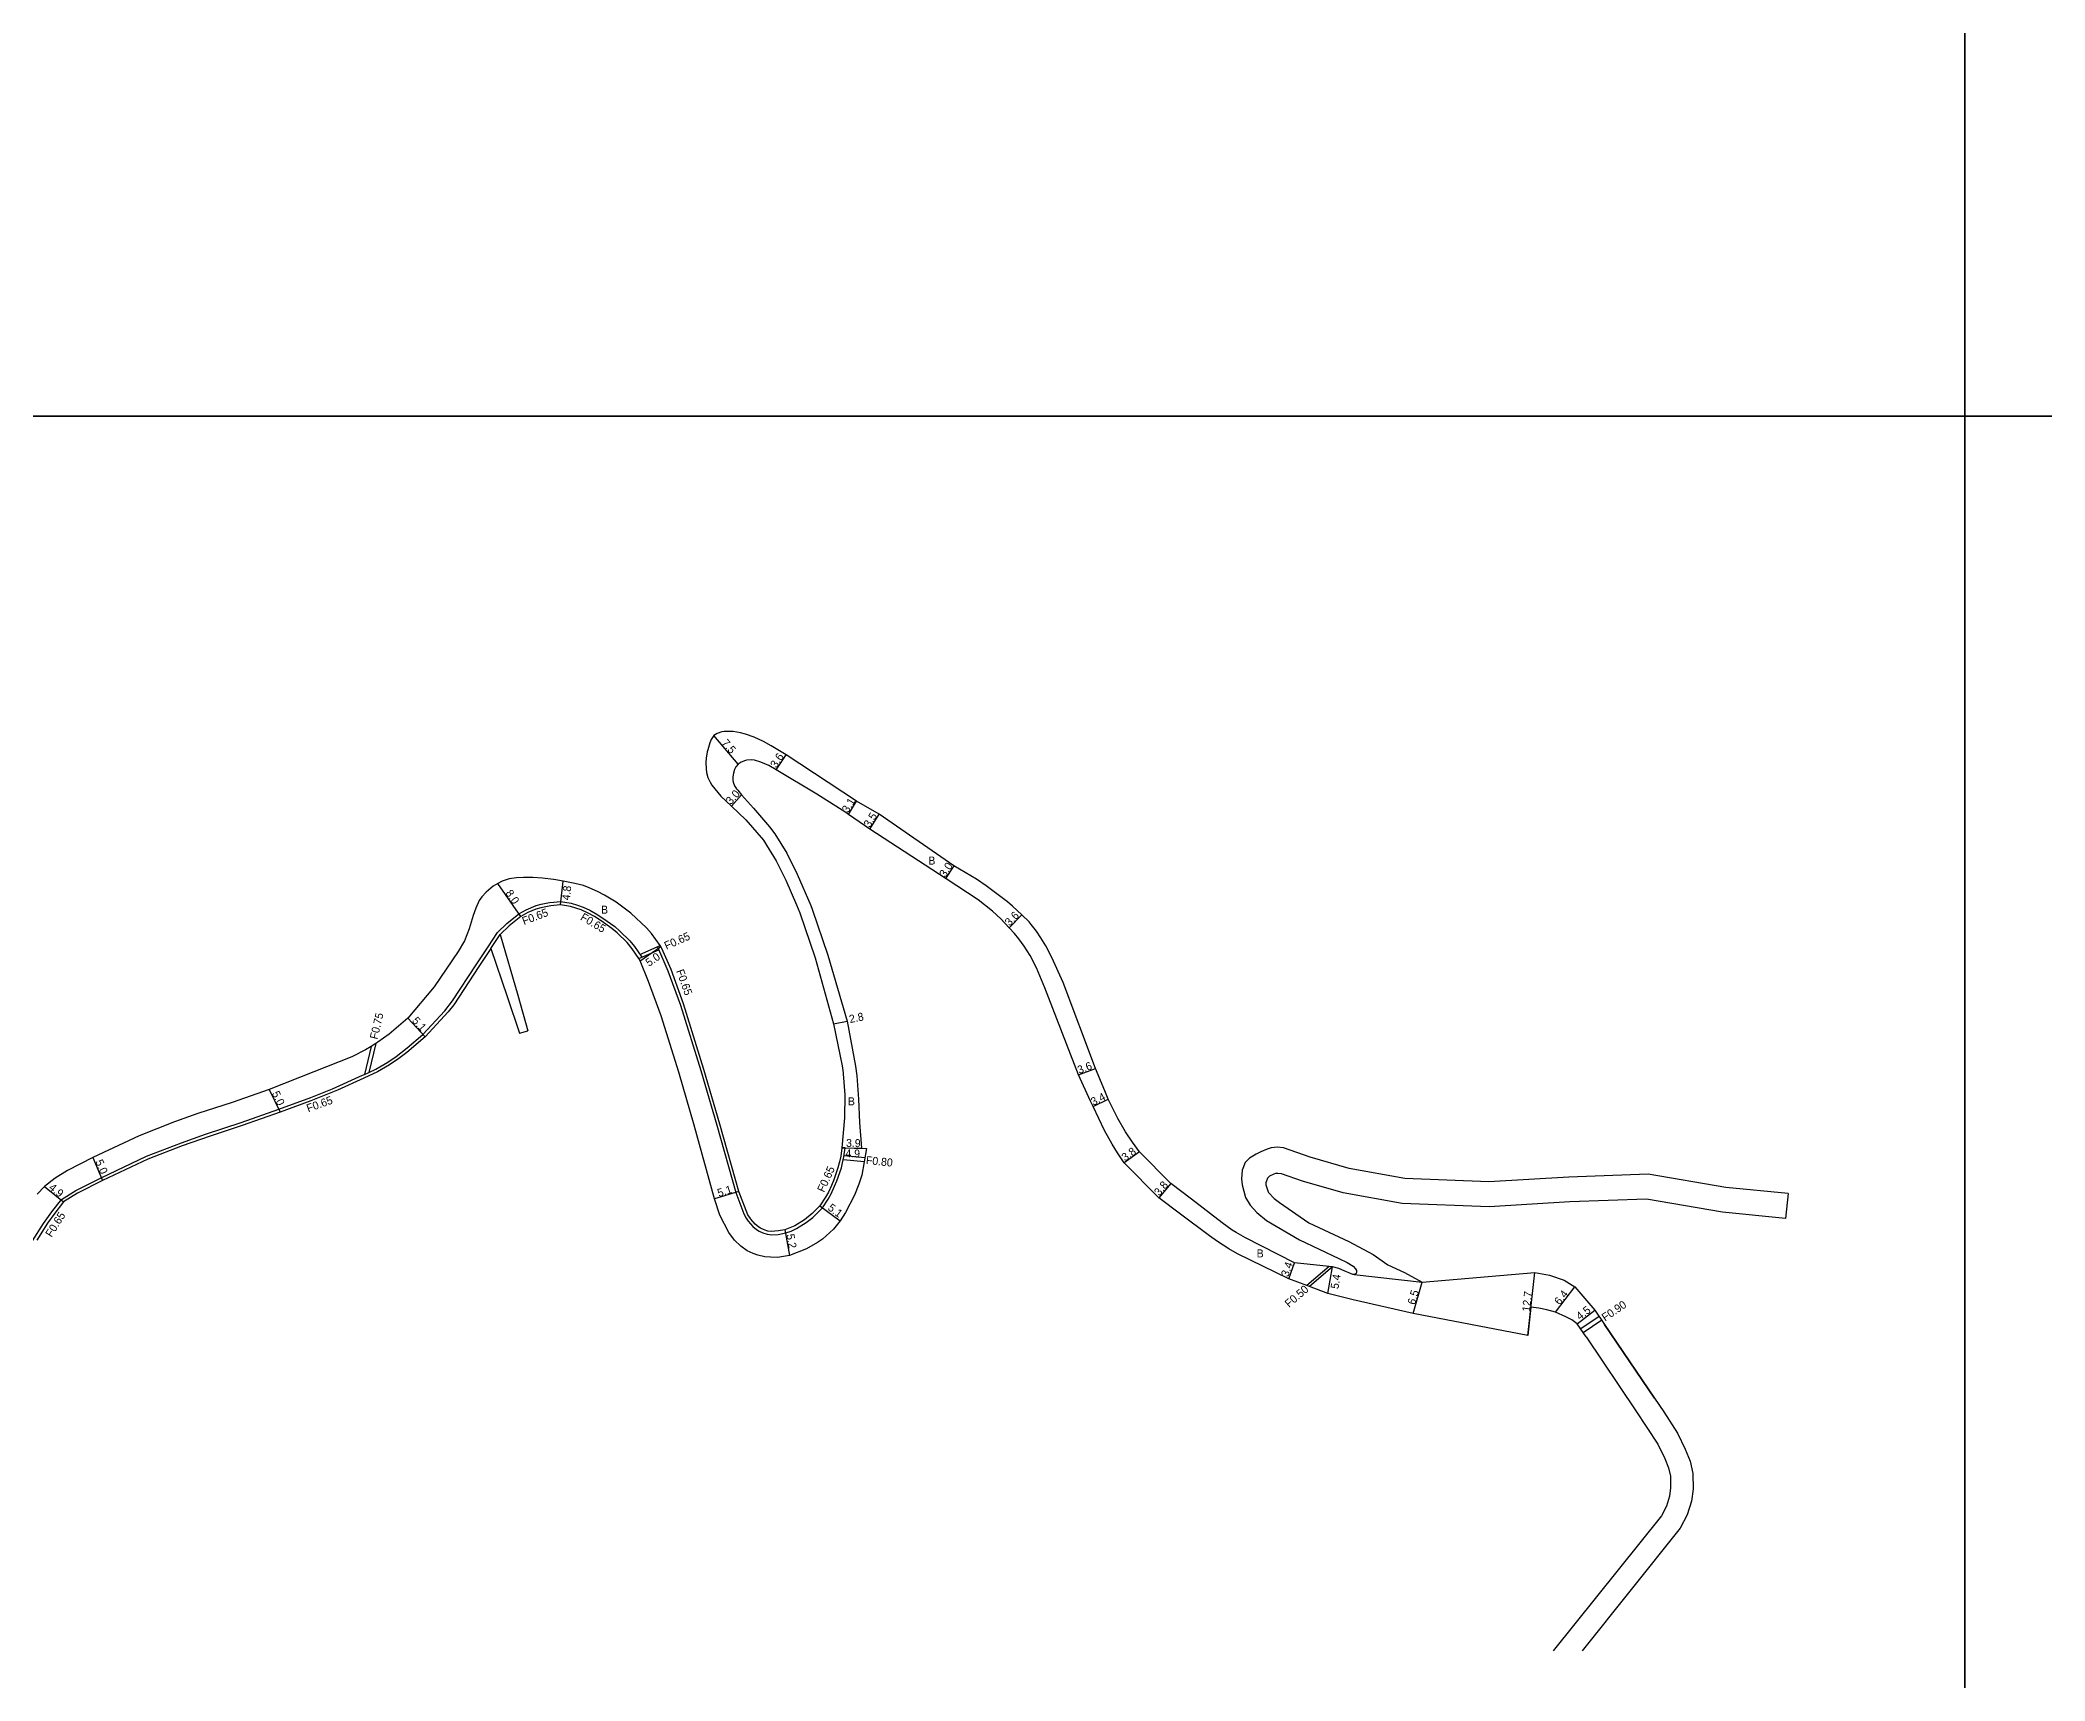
# Model space of a CAD drawing. Header units: metres. Extents: x -12000 to -10400, y -89400 to -87000.
# Drawn here: x -11584.9 to -11184, y -87852.8 to -87524.8 of the extents above; entities that cross this region are included whole.
import ezdxf

# ---------------------------------------------------------------- set-up
doc = ezdxf.new("R2010")
doc.units = ezdxf.units.M
doc.header["$LTSCALE"] = 2.5
for name, color, linetype in [('側溝・桝', 7, 'Continuous'), ('図郭', 7, 'Continuous'), ('幅員', 7, 'Continuous'), ('舗装', 7, 'Continuous'), ('道路', 7, 'Continuous')]:
    doc.layers.add(name, color=color, linetype=linetype)
doc.styles.get("Standard").update_dxf_attribs({"font": ''})
doc.styles.get('Standard').set_extended_font_data('@MS PGothic')

msp = doc.modelspace()

# ---------------------------------------------------------------- linework, layer by layer
at = {"layer": '側溝・桝'}
for points in [[(-11586.43, -87764.83), (-11584.24, -87761.37), (-11582.59, -87759.03), (-11580.68, -87756.57), (-11577.8, -87754.76), (-11572.71, -87752.22), (-11563.66, -87747.95), (-11556.68, -87745.22), (-11551.85, -87743.49), (-11544.74, -87741.2), (-11537.19, -87738.49), (-11530.77, -87736.16), (-11526.45, -87734.44), (-11520.44, -87731.74), (-11520.07, -87731.57), (-11519.2, -87731.17), (-11517.78, -87730.51), (-11515.39, -87729.13), (-11513.73, -87727.97), (-11511.51, -87726.24), (-11508.39, -87723.61), (-11504.01, -87718.88), (-11502.48, -87716.89), (-11497.72, -87709.64), (-11495.35, -87706.06), (-11493.45, -87703.19), (-11491.59, -87701.39), (-11489.2, -87699.44), (-11487.76, -87698.65), (-11485.76, -87697.83), (-11484.73, -87697.54), (-11483.08, -87697.22), (-11482.23, -87697.15)], [(-11482.23, -87697.15), (-11480.86, -87697.03), (-11478.74, -87697.36), (-11477.46, -87697.73), (-11476.33, -87698.15), (-11474.97, -87698.77), (-11473.75, -87699.44), (-11472.37, -87700.33), (-11470.03, -87702.02), (-11468.97, -87702.93), (-11466.98, -87704.88), (-11466.05, -87706.01), (-11464.6, -87708.15)], [(-11494.81, -87706.42), (-11492.95, -87703.61)], [(-11464.97, -87707.6), (-11460.93, -87705.82)], [(-11465.2, -87708.42), (-11461.22, -87706.66)], [(-11461.48, -87706.07), (-11459.37, -87710.85), (-11456.88, -87717.7), (-11452.82, -87730.76), (-11449.6, -87741.7), (-11445.83, -87755.17), (-11444.17, -87759.43), (-11443.71, -87760.31), (-11443.32, -87760.91), (-11442.38, -87761.97), (-11441.7, -87762.55), (-11441.13, -87762.91), (-11440.42, -87763.25), (-11439.54, -87763.53), (-11438.6, -87763.62), (-11437.34, -87763.55), (-11435.82, -87763.27), (-11434.75, -87762.88), (-11433.66, -87762.37), (-11431.75, -87761.21), (-11430.38, -87760.16), (-11428.48, -87758.27), (-11427.32, -87756.49), (-11426.74, -87755.48), (-11426.04, -87753.93), (-11425.58, -87752.84), (-11424.7, -87750.22), (-11424.44, -87749.26), (-11424.19, -87748.02), (-11423.92, -87746.27), (-11424.58, -87746.25)], [(-11518.73, -87725.97), (-11520.07, -87731.57)], [(-11517.83, -87725.41), (-11519.2, -87731.17)], [(-11424.3, -87748.57), (-11420.15, -87749)], [(-11424.16, -87747.78), (-11420.01, -87748.21)], [(-11327.17, -87769.96), (-11331.62, -87773.77)], [(-11326.49, -87770.03), (-11331.08, -87773.97)], [(-11273.12, -87779.98), (-11276.81, -87782.46)], [(-11272.61, -87780.73), (-11276.31, -87783.21)]]:
    msp.add_lwpolyline(points, dxfattribs=at)
at = {"layer": '図郭'}
for points in [[(-12000, -87600), (-11200, -87600), (-11200, -87000), (-12000, -87000)], [(-11200, -87600), (-10400, -87600), (-10400, -87000), (-11200, -87000)], [(-12000, -88200), (-11200, -88200), (-11200, -87600), (-12000, -87600)], [(-11200, -88200), (-10400, -88200), (-10400, -87600), (-11200, -87600)]]:
    msp.add_lwpolyline(points, close=True, dxfattribs=at)
at = {"layer": '幅員'}
for points in [[(-11445.32, -87669.52), (-11450.22, -87663.84)], [(-11437.75, -87670.67), (-11435.76, -87667.67)], [(-11444.66, -87675.7), (-11446.64, -87677.96)], [(-11423.3, -87679.6), (-11421.67, -87676.97)], [(-11419, -87682.53), (-11417.14, -87679.57)], [(-11402.18, -87689.88), (-11403.84, -87692.39)], [(-11488.83, -87699.98), (-11493.42, -87693.43)], [(-11480.89, -87697.69), (-11480.34, -87692.92)], [(-11391.12, -87702.24), (-11388.6, -87699.67)], [(-11464.91, -87708.84), (-11460.79, -87706.01)], [(-11507.95, -87724.08), (-11511.39, -87720.32)], [(-11426.28, -87721.47), (-11423.53, -87720.9)], [(-11377.27, -87731.67), (-11373.9, -87730.39)], [(-11539.12, -87734.59), (-11536.96, -87739.1)], [(-11374.35, -87738.01), (-11371.31, -87736.49)], [(-11574.39, -87748.21), (-11572.43, -87752.81)], [(-11424.58, -87746.25), (-11419.68, -87746.36)], [(-11424.58, -87746.25), (-11420.68, -87746.34)], [(-11365.05, -87747.06), (-11368.14, -87749.27)], [(-11584.05, -87753.99), (-11580.23, -87757.06)], [(-11358.78, -87753.35), (-11361.2, -87756.28)], [(-11445.21, -87754.97), (-11450.08, -87756.48)], [(-11428.99, -87757.86), (-11424.92, -87760.86)], [(-11435.99, -87762.65), (-11435.06, -87767.76)], [(-11335.2, -87772.42), (-11334.07, -87769.21)], [(-11327.43, -87775.35), (-11326.49, -87770.03)], [(-11310.36, -87779.34), (-11308.53, -87773.1)], [(-11287.44, -87783.8), (-11285.99, -87771.19)], [(-11281.9, -87779.13), (-11277.99, -87774.06)], [(-11277.51, -87781.42), (-11273.98, -87778.71)]]:
    msp.add_lwpolyline(points, dxfattribs=at)
at = {"layer": '舗装'}
for points in [[(-11494.81, -87706.42), (-11492.95, -87703.61)], [(-11322.14, -87771.58), (-11308.53, -87773.1)]]:
    msp.add_lwpolyline(points, dxfattribs=at)
at = {"layer": '道路'}
for points in [[(-11322.14, -87771.58), (-11322.43, -87771.55), (-11322.87, -87771.38), (-11324.11, -87770.85), (-11325.23, -87770.4), (-11326.49, -87770.03), (-11327.17, -87769.96), (-11334.07, -87769.21), (-11343.89, -87764.24), (-11345.75, -87763.21), (-11346.52, -87762.71), (-11348.56, -87761.26), (-11354.66, -87756.5), (-11358.78, -87753.35), (-11365.05, -87747.06), (-11366.5, -87745.15), (-11367.86, -87743.08), (-11369.39, -87740.39), (-11371.31, -87736.49), (-11371.99, -87734.89), (-11373.9, -87730.39), (-11380.37, -87713.21), (-11382.61, -87708.21), (-11383.83, -87705.86), (-11384.81, -87704.25), (-11385.66, -87702.93), (-11386.72, -87701.6), (-11387.12, -87701.1), (-11388.6, -87699.67), (-11390.49, -87697.94), (-11391.45, -87697.06), (-11395.71, -87693.88), (-11397.67, -87692.56), (-11402.18, -87689.88), (-11417.14, -87679.57), (-11421.67, -87676.97), (-11435.76, -87667.67), (-11438.75, -87665.87), (-11440.27, -87665.05), (-11442.14, -87664.15), (-11443.9, -87663.53), (-11444.84, -87663.29), (-11446.36, -87663.02), (-11446.58, -87663), (-11448.11, -87662.99), (-11448.63, -87663.07), (-11449.55, -87663.45), (-11450.22, -87663.84), (-11450.73, -87664.64), (-11451, -87665.31), (-11451.41, -87666.68), (-11451.51, -87667.11), (-11451.71, -87668.37), (-11451.79, -87669.2), (-11451.75, -87670.46), (-11451.67, -87671.19), (-11451.37, -87672.23), (-11450.94, -87673.16), (-11450.58, -87673.77), (-11448.78, -87675.97), (-11446.64, -87677.96), (-11443.81, -87680.67), (-11440.28, -87684.76), (-11439.67, -87685.74), (-11437.75, -87688.85), (-11435.83, -87692.72), (-11433.64, -87697.67), (-11432.99, -87699.3), (-11429.95, -87708.26), (-11426.28, -87721.47), (-11424.54, -87729.83), (-11424.33, -87731.27), (-11424.32, -87731.45), (-11424.01, -87735.68), (-11424.08, -87740.23), (-11424.58, -87746.25), (-11424.83, -87747.91), (-11425.06, -87749.06), (-11425.39, -87750.24), (-11426.19, -87752.62), (-11426.68, -87753.77), (-11427.28, -87755.1), (-11427.86, -87756.12), (-11428.99, -87757.86), (-11430.52, -87759.37), (-11432.06, -87760.64), (-11434.03, -87761.83), (-11434.97, -87762.27), (-11435.99, -87762.65), (-11437.27, -87762.87), (-11438.75, -87762.95), (-11439.41, -87762.89), (-11440.13, -87762.66), (-11440.89, -87762.29), (-11441.23, -87762.08), (-11441.94, -87761.48), (-11442.83, -87760.48), (-11442.89, -87760.41), (-11443.4, -87759.63), (-11445.21, -87754.97), (-11448.98, -87741.52), (-11452.2, -87730.57), (-11456.26, -87717.49), (-11458.76, -87710.61), (-11460.62, -87706.4), (-11460.79, -87706.01), (-11460.93, -87705.82), (-11462.69, -87703.41), (-11463.69, -87702.27), (-11466.82, -87699.33), (-11469.76, -87697.17), (-11472.06, -87695.73), (-11473.49, -87694.99), (-11475.12, -87694.28), (-11476.29, -87693.84), (-11477.97, -87693.38), (-11480.34, -87692.92), (-11482.23, -87692.6)], [(-11275.74, -87784.05), (-11277.51, -87781.42), (-11278.58, -87780.65), (-11279.82, -87780.06), (-11281.9, -87779.13), (-11283.61, -87778.63), (-11285.21, -87778.3), (-11286.79, -87778.13), (-11287.44, -87783.8), (-11310.36, -87779.34), (-11322.37, -87776.61), (-11327.43, -87775.35), (-11331.08, -87773.97), (-11331.62, -87773.77), (-11335.2, -87772.42), (-11345.45, -87767.45), (-11347.2, -87766.44), (-11349.45, -87764.98), (-11351.08, -87763.84), (-11356.84, -87759.52), (-11361.2, -87756.28), (-11368.14, -87749.27), (-11369.5, -87747.24), (-11370.55, -87745.53), (-11372.06, -87742.8), (-11374.35, -87738.01), (-11374.88, -87736.91), (-11377.27, -87731.67), (-11383.98, -87714.24), (-11385.69, -87710.24), (-11386.97, -87707.8), (-11388.13, -87705.92), (-11389.21, -87704.47), (-11390.08, -87703.4), (-11391.12, -87702.24), (-11392.78, -87700.49), (-11394.5, -87698.93), (-11397.37, -87696.65), (-11403.72, -87692.46), (-11419, -87682.53), (-11423.3, -87679.6), (-11423.83, -87679.24), (-11429.61, -87675.56), (-11437.75, -87670.67), (-11439.21, -87669.83), (-11440.78, -87669.14), (-11442.04, -87668.76), (-11442.69, -87668.68), (-11443.57, -87668.72), (-11443.88, -87668.8), (-11444.75, -87669.17), (-11445.32, -87669.52), (-11445.77, -87670.1), (-11446.08, -87670.65), (-11446.3, -87671.35), (-11446.39, -87672.09), (-11446.38, -87672.83), (-11446.34, -87673.18), (-11446.05, -87673.9), (-11445.65, -87674.49), (-11445.43, -87674.78), (-11444.66, -87675.7), (-11442.29, -87678.32), (-11439.07, -87682.05), (-11438.03, -87683.47), (-11435.62, -87687.37), (-11433.56, -87691.54), (-11430.78, -87697.82), (-11430.53, -87698.54), (-11427.42, -87707.74), (-11423.53, -87720.9), (-11421.84, -87729.9), (-11421.58, -87731.88), (-11421.25, -87736.49), (-11421.06, -87741.16), (-11420.68, -87746.34), (-11419.68, -87746.36), (-11420.63, -87751.7), (-11421.17, -87753.49), (-11422.07, -87755.74), (-11423.88, -87759.21), (-11424.92, -87760.86), (-11426.26, -87762.52), (-11428.48, -87764.54), (-11429.44, -87765.19), (-11431.69, -87766.47), (-11435.06, -87767.76), (-11437.5, -87768.15), (-11438.85, -87768.14), (-11439.97, -87768.03), (-11441.43, -87767.71), (-11442.35, -87767.39), (-11443.52, -87766.85), (-11444.78, -87765.94), (-11446.04, -87764.7), (-11447.17, -87763.21), (-11449.01, -87759.71), (-11450.08, -87756.48), (-11454.11, -87741.74), (-11457.22, -87731.14), (-11460.71, -87719.89), (-11463.26, -87712.97), (-11464.91, -87708.84), (-11465.2, -87708.42), (-11466.53, -87706.45), (-11467.56, -87705.22), (-11469.53, -87703.29), (-11470.6, -87702.42), (-11472.74, -87700.87), (-11474.04, -87700.03), (-11475.48, -87699.26), (-11476.73, -87698.69), (-11477.79, -87698.32), (-11478.88, -87698), (-11480.89, -87697.69), (-11482.23, -87697.8)], [(-11482.23, -87692.6), (-11482.28, -87692.59), (-11484.46, -87692.32), (-11486.37, -87692.19), (-11488.27, -87692.21), (-11489.67, -87692.26), (-11491.15, -87692.48), (-11492.56, -87692.94), (-11493.42, -87693.43), (-11494.3, -87693.97), (-11495.76, -87695.11)], [(-11495.76, -87695.11), (-11496.61, -87696.06), (-11497.11, -87696.78), (-11497.8, -87698.34), (-11498.31, -87699.78), (-11499.13, -87702.47), (-11500.09, -87704.9), (-11501.3, -87706.99), (-11506.13, -87714.04), (-11511.39, -87720.32), (-11515.1, -87723.55), (-11517.4, -87725.15), (-11517.83, -87725.41), (-11518.73, -87725.97), (-11519.84, -87726.65), (-11522.6, -87728.05), (-11530.21, -87731.05), (-11539.12, -87734.59), (-11546.52, -87737.22), (-11553.37, -87739.42), (-11558.04, -87741.08), (-11565.15, -87743.85), (-11574.39, -87748.21), (-11579.47, -87750.8), (-11581.96, -87752.33), (-11584.05, -87753.99), (-11585.55, -87755.5)], [(-11482.23, -87697.8), (-11482.82, -87697.85), (-11484.82, -87698.24), (-11485.78, -87698.51), (-11487.38, -87699.18), (-11488.83, -87699.98), (-11491.16, -87701.88), (-11492.95, -87703.61)], [(-11492.95, -87703.61), (-11489.43, -87715.7), (-11487.38, -87722.85)], [(-11494.81, -87706.42), (-11497.18, -87710), (-11502.19, -87717.64), (-11503.3, -87719.07), (-11507.95, -87724.08), (-11511.62, -87727.18), (-11513.21, -87728.4), (-11515.05, -87729.68), (-11517.48, -87731.08), (-11520.17, -87732.33), (-11525.47, -87734.72), (-11530.8, -87736.87), (-11536.96, -87739.1), (-11544.53, -87741.81), (-11550.96, -87743.89), (-11556.53, -87745.86), (-11563.4, -87748.54), (-11572.43, -87752.81), (-11577.48, -87755.33), (-11580.23, -87757.06), (-11582.21, -87759.61), (-11583.44, -87761.32), (-11585.58, -87764.7)], [(-11494.81, -87706.42), (-11491.55, -87716), (-11489.05, -87723.33)], [(-11489.05, -87723.33), (-11487.38, -87722.85)], [(-11235.37, -87755.41), (-11247.79, -87754.15), (-11263.37, -87751.5), (-11279.23, -87752.09), (-11295.22, -87753.02), (-11312, -87752.4), (-11323.16, -87750.36), (-11330.94, -87748.13), (-11336.29, -87746.26), (-11337.52, -87746.15), (-11338.72, -87746.26), (-11339.55, -87746.55), (-11340.8, -87747.07), (-11341.73, -87747.54), (-11343.08, -87748.3), (-11343.94, -87749.19), (-11344.54, -87750.75), (-11344.65, -87752.48), (-11344.56, -87753.65), (-11343.88, -87756.16), (-11342.92, -87757.74), (-11341.58, -87759.16), (-11339.68, -87760.81), (-11333.07, -87764.67), (-11325.18, -87768.39), (-11323.52, -87769.19), (-11322.35, -87769.92), (-11321.87, -87770.47), (-11321.69, -87770.75), (-11321.67, -87771.03), (-11321.75, -87771.36), (-11321.94, -87771.51), (-11322.14, -87771.58)], [(-11235.87, -87760.39), (-11248.46, -87759.11), (-11263.7, -87756.51), (-11278.99, -87757.08), (-11295.17, -87758.03), (-11312.54, -87757.39), (-11324.31, -87755.23), (-11332.45, -87752.9), (-11336.64, -87751.44), (-11337.42, -87751.35), (-11337.87, -87751.4), (-11338.22, -87751.53), (-11339.09, -87751.94), (-11339.49, -87752.31), (-11339.78, -87753.27), (-11339.78, -87753.67), (-11339.34, -87755.05), (-11339.26, -87755.18), (-11338.11, -87756.37), (-11337.05, -87757.19), (-11331.18, -87761.22), (-11323.23, -87765.01), (-11318.33, -87767.59)], [(-11235.37, -87755.41), (-11235.87, -87760.39)], [(-11318.33, -87767.59), (-11315.38, -87769.65), (-11312.08, -87771.2), (-11308.53, -87773.1)], [(-11308.53, -87773.1), (-11285.99, -87771.19), (-11283.08, -87771.73), (-11280.13, -87772.74), (-11277.99, -87774.06), (-11273.98, -87778.71), (-11272.05, -87781.56)], [(-11272.05, -87781.56), (-11262.07, -87796.29), (-11260.22, -87799.03), (-11257.5, -87803.29), (-11255.93, -87806.51), (-11254.96, -87808.89), (-11254.39, -87811.35), (-11254.35, -87814.49), (-11254.65, -87816.89), (-11255.53, -87819.64), (-11256.93, -87822.27), (-11276.55, -87846.82)], [(-11262.07, -87796.29), (-11272.05, -87781.56)], [(-11275.74, -87784.05), (-11265.83, -87798.81), (-11263.58, -87802.16), (-11261.42, -87805.51), (-11260.04, -87808.35), (-11259.26, -87810.25), (-11258.88, -87811.89), (-11258.86, -87814.24), (-11259.06, -87815.92), (-11259.69, -87817.88), (-11260.71, -87819.79), (-11282.31, -87846.82)], [(-11275.74, -87784.05), (-11265.83, -87798.81)]]:
    msp.add_lwpolyline(points, dxfattribs=at)

# ---------------------------------------------------------------- texts
at = {"layer": '側溝・桝'}
for s, rotation, p in [('F0.65', 20.9913, (-11488.17, -87701.73)), ('F0.65', 329.1433, (-11477.03, -87700.58)), ('F0.65', 23.7989, (-11459.68, -87706.68)), ('F0.65', 289.9815, (-11457.77, -87710.9)), ('F0.75', 76.5508, (-11517.48, -87724.67)), ('F0.65', 19.8928, (-11531.31, -87739.17)), ('F0.65', 65.5836, (-11428.15, -87755.27)), ('F0.80', 354.1327, (-11419.84, -87749.48)), ('F0.65', 57.6181, (-11582.65, -87764.25)), ('F0.50', 40.597, (-11335.17, -87778.27)), ('F0.90', 34.1016, (-11271.95, -87781))]:
    msp.add_text(s, height=1.6, rotation=rotation, dxfattribs=at).set_placement(p)
at = {"layer": '幅員'}
for s, rotation, p in [('7.5', 310.7922, (-11448.74, -87665.41)), ('3.6', 56.4829, (-11437.72, -87670.45)), ('3.0', 48.6533, (-11446.77, -87677.76)), ('3.1', 58.211, (-11423.36, -87679.41)), ('3.5', 57.8013, (-11419.01, -87682.35)), ('3.0', 56.364, (-11403.92, -87692.3)), ('4.8', 83.4678, (-11479.02, -87696.83)), ('8.0', 304.9652, (-11491.96, -87695.34)), ('3.6', 45.7404, (-11391.05, -87702.03)), ('5.0', 34.5745, (-11463.16, -87710.08)), ('5.1', 312.503, (-11510.68, -87720.95)), ('2.8', 11.67, (-11422.96, -87721.32)), ('3.6', 20.8035, (-11377.12, -87731.51)), ('5.0', 295.5366, (-11538.64, -87735.36)), ('3.4', 26.5931, (-11374.31, -87737.88)), ('3.9', 358.8045, (-11423.77, -87746.06)), ('5.0', 293.1228, (-11573.94, -87749)), ('4.9', 358.8045, (-11423.89, -87748.14)), ('3.8', 35.5928, (-11367.95, -87749.01)), ('4.9', 321.2166, (-11583.33, -87754.45)), ('5.1', 17.2818, (-11449.2, -87756.1)), ('3.8', 50.4427, (-11361.08, -87755.98)), ('5.1', 323.5461, (-11427.56, -87758.56)), ('5.2', 280.2514, (-11435.71, -87763.61)), ('3.4', 70.6483, (-11335.33, -87772.15)), ('5.4', 80.0201, (-11325.31, -87774.55)), ('6.5', 73.66, (-11309.99, -87777.73)), ('12.7', 83.4224, (-11287, -87779.07)), ('6.4', 52.4104, (-11281, -87777.8)), ('4.5', 37.4964, (-11276.99, -87780.77))]:
    msp.add_text(s, height=1.6, rotation=rotation, dxfattribs=at).set_placement(p)
at = {"layer": '舗装'}
for p in [(-11407.29, -87689.63), (-11472.75, -87699.44), (-11423.39, -87737.76), (-11341.64, -87768.16)]:
    msp.add_text('B', height=1.6, dxfattribs=at).set_placement(p)

doc.saveas('drawing.dxf')
